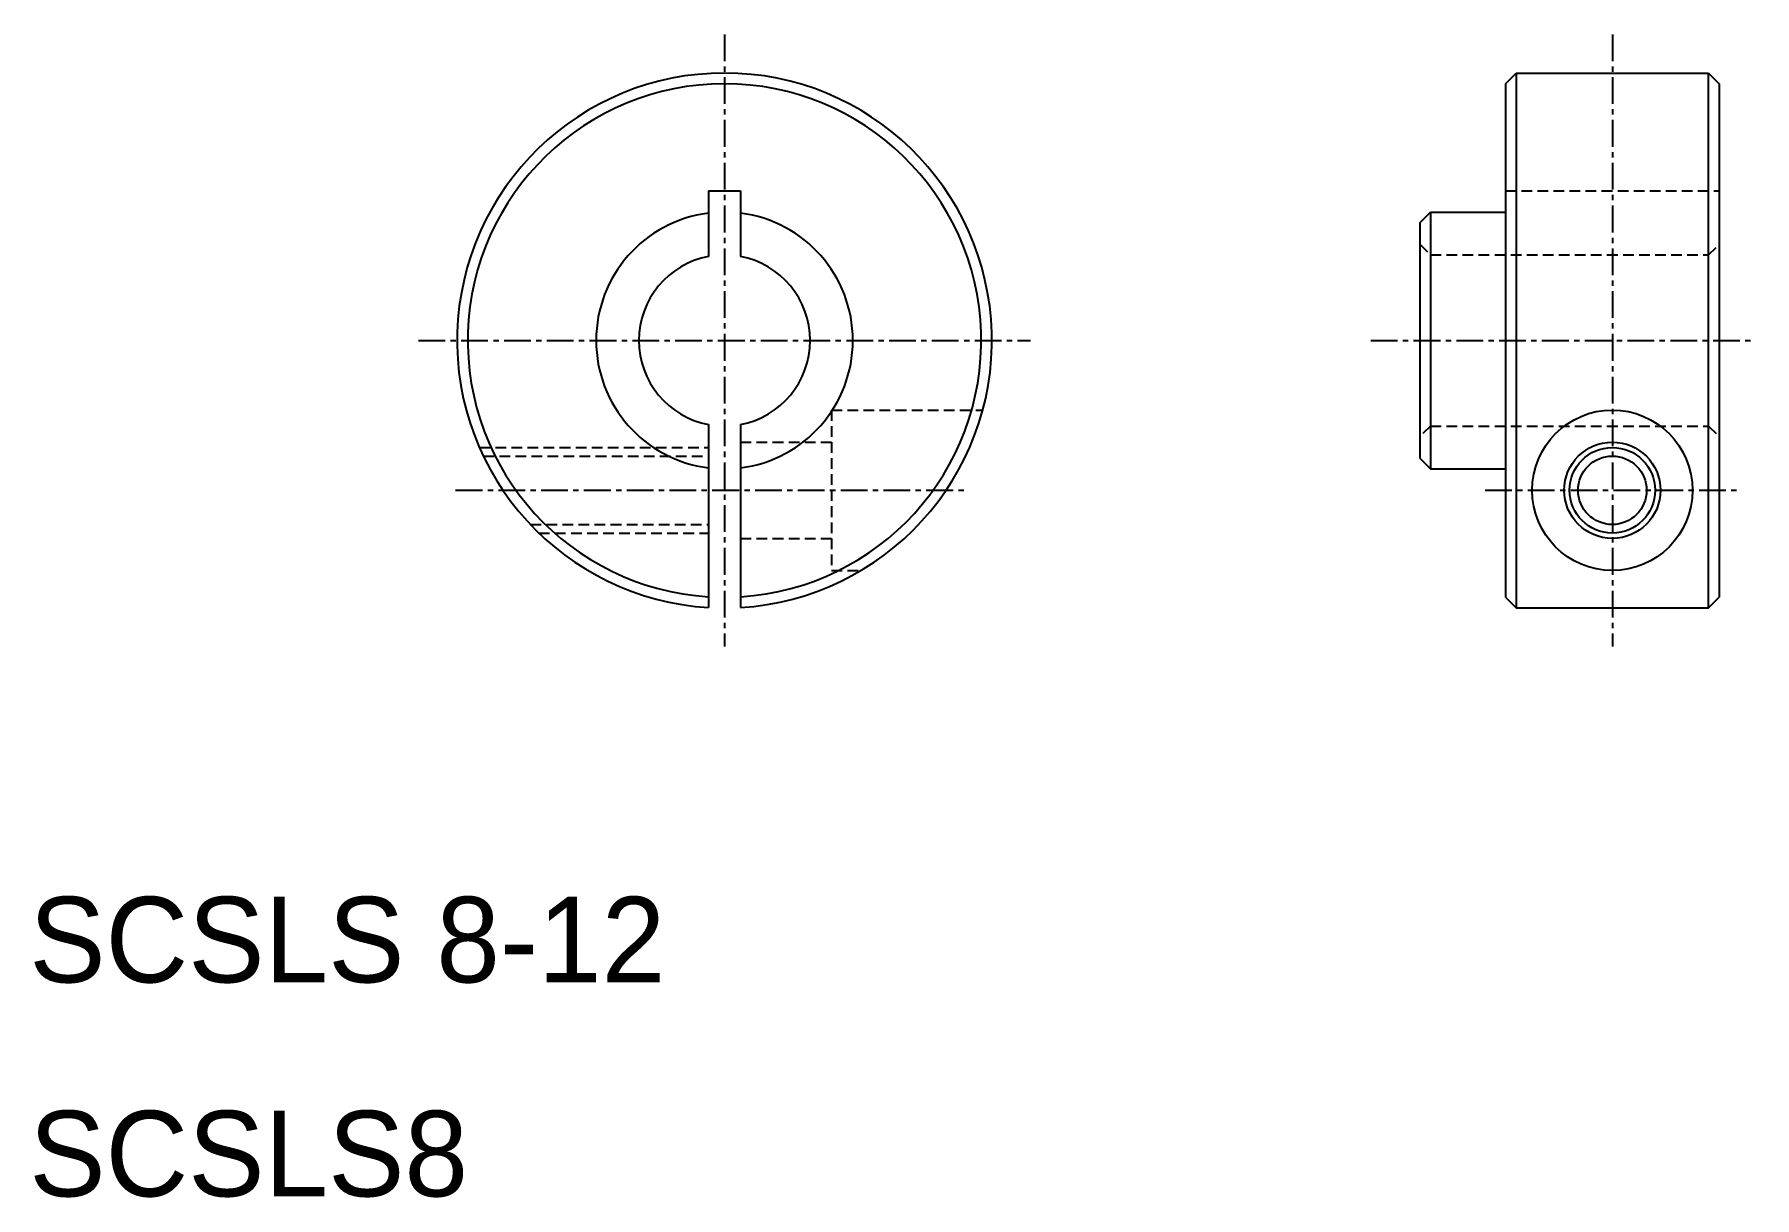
# Model space of a CAD drawing. Extents: x 10.2 to 90.6, y 9.9 to 64.3.
import ezdxf

# ---------------------------------------------------------------- set-up
doc = ezdxf.new("R2010")
doc.units = 0
doc.linetypes.add('CENTER', pattern=[2, 1.25, -0.25, 0.25, -0.25])
doc.linetypes.add('DASHED', pattern=[0.75, 0.5, -0.25])
doc.layers.get('0').update_dxf_attribs({"linetype": 'CONTINUOUS'})
doc.layers.add('CENTER', color=1, linetype='CENTER')

msp = doc.modelspace()

# ---------------------------------------------------------------- linework, layer by layer
at = {"color": 7, "linetype": 'CONTINUOUS'}
for p, q in [((79, 62), (79.5, 62.5)), ((79, 62), (79, 38)), ((79.5, 62.5), (79.5, 37.5)), ((79.5, 62.5), (88.5, 62.5)), ((88.5, 37.5), (88.5, 62.5)), ((88.5, 62.5), (89, 62)), ((89, 62), (89, 38)), ((41.75, 57), (41.75, 53.929)), ((41.75, 57), (43.25, 57)), ((43.25, 57), (43.25, 53.929)), ((75, 55.5), (75.5, 56)), ((75, 55.5), (75, 44.5)), ((75.5, 56), (75.5, 44)), ((75.5, 56), (79, 56)), ((79, 56), (79, 56)), ((79, 50), (79, 50)), ((41.75, 46.071), (41.75, 37.523)), ((43.25, 46.071), (43.25, 37.523)), ((75, 44.5), (75.5, 44)), ((75.5, 44), (79, 44)), ((79, 38), (79.5, 37.5)), ((88.5, 37.5), (89, 38)), ((79.5, 37.5), (88.5, 37.5))]:
    msp.add_line(p, q, dxfattribs=at)
at = {"color": 3, "linetype": 'DASHED'}
for p, q in [((79, 57), (89, 57)), ((75, 54.5), (75.5, 54)), ((75.5, 54), (88.5, 54)), ((88.5, 54), (89, 54.5)), ((47.5, 46.75), (54.57, 46.75)), ((47.5, 46.75), (47.5, 39.25)), ((75.5, 46), (75, 45.5)), ((75.5, 46), (88.5, 46)), ((88.5, 46), (89, 45.5)), ((43.25, 45.25), (47.5, 45.25)), ((31.044, 45), (41.75, 45)), ((31.227, 44.6), (41.75, 44.6)), ((33.429, 41.4), (41.75, 41.4)), ((33.825, 41), (41.75, 41)), ((43.25, 40.75), (47.5, 40.75)), ((47.5, 39.25), (48.879, 39.25))]:
    msp.add_line(p, q, dxfattribs=at)
at = {"color": 7, "linetype": 'CONTINUOUS'}
for radius in [3.75, 2.25, 1.6]:
    msp.add_circle((84, 43), radius, dxfattribs=at)
at = {"color": 3}
msp.add_circle((84, 43), 2, dxfattribs=at)
at = {"color": 7, "linetype": 'CONTINUOUS'}
for radius, start, end in [(12.5, 273.43981, 266.56019), (12, 273.58332, 266.41668), (6, 97.18076, 262.81924), (6, 277.18076, 82.81924), (4, 100.80692, 259.19308), (4, 280.80692, 79.19308)]:
    msp.add_arc((42.5, 50), radius, start, end, dxfattribs=at)
at = {"layer": 'CENTER', "color": 1, "linetype": 'CENTER'}
for p, q in [((42.5, 64.305), (42.5, 35.695)), ((84, 64.305), (84, 35.695)), ((28.195, 50), (56.805, 50)), ((72.711, 50), (90.65, 50)), ((29.931, 43), (53.889, 43)), ((78.054, 43), (89.946, 43))]:
    msp.add_line(p, q, dxfattribs=at)

# ---------------------------------------------------------------- texts
at = {"color": 7, "linetype": 'CONTINUOUS'}
for s, p in [('SCSLS 8-12', (10, 20)), ('SCSLS8', (10, 10))]:
    msp.add_text(s, height=4, dxfattribs=at).set_placement(p)

doc.saveas('drawing.dxf')
